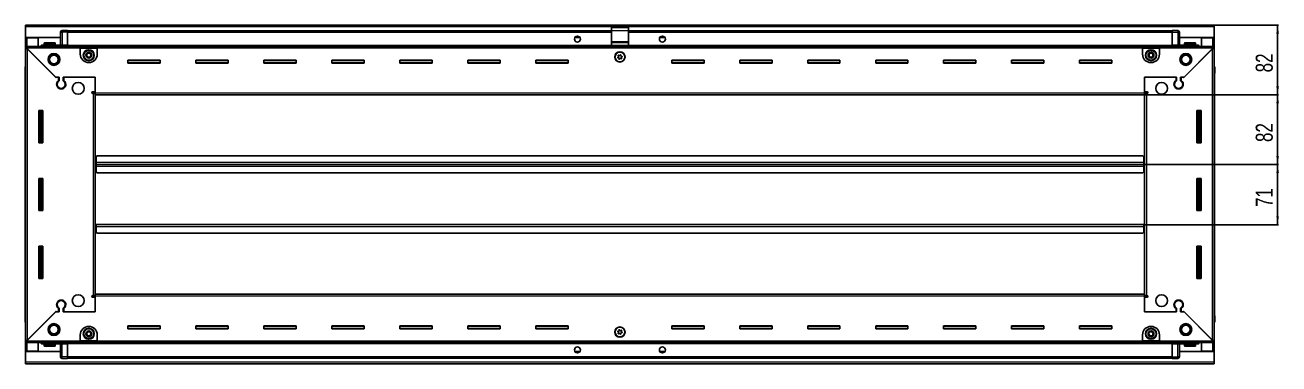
# Model space of a CAD drawing. Header units: millimetres. Extents: x 1214 to 6002, y -475 to 1828.
# Drawn here: x 4527 to 6002, y 1264 to 1663 of the extents above; entities that cross this region are included whole.
import ezdxf

# ---------------------------------------------------------------- set-up
doc = ezdxf.new("R2010")
doc.units = ezdxf.units.MM
doc.layers.add('FORMAT', color=7, linetype='Continuous')
doc.styles.add('SLDTEXTSTYLE0', font='TXT', dxfattribs={"width": 0.75})
doc.dimstyles.new('SLDDIMSTYLE0', dxfattribs={"dimtxt": 20, "dimasz": 10, "dimexe": 0, "dimexo": 0.0625, "dimgap": 5, "dimtad": 2, "dimdec": 1, "dimrnd": 1e-09, "dimzin": 12, "dimdsep": 46, "dimtxsty": 'SLDTEXTSTYLE0', "dimsah": 1, "dimcen": 0.09, "dimadec": 0, "dimazin": 3, "dimtfac": 1, "dimtofl": 0, "dimtmove": 0, "dimatfit": 3, "dimfxl": 0, "dimfrac": 2, "dimtolj": 1, "dimtzin": 12, "dimarcsym": 0})

# ---------------------------------------------------------------- blocks, each defined once
blk = doc.blocks.new('_D_6')
at = {"layer": 'FORMAT'}
for p, q in [((5926.2, 1662.8), (6001.7, 1662.8)), ((6000.7, 1662.8), (6000.7, 1580.8)), ((5844.2, 1580.8), (6001.7, 1580.8))]:
    blk.add_line(p, q, dxfattribs=at)
for points in [[(6000.7, 1662.8), (5999.1, 1652.8), (6002.2, 1652.8)], [(6000.7, 1580.8), (6002.2, 1590.8), (5999.1, 1590.8)]]:
    blk.add_solid(points, dxfattribs=at)
at = {"layer": 'FORMAT', "insert": (5974.9, 1607.1), "char_height": 20, "attachment_point": 1, "rotation": 90, "style": 'SLDTEXTSTYLE0'}
blk.add_mtext('82', dxfattribs=at)
blk = doc.blocks.new('_D_7')
at = {"layer": 'FORMAT'}
for p, q in [((5844.2, 1580.8), (6001.7, 1580.8)), ((6000.7, 1498.8), (6000.7, 1580.8)), ((5843.2, 1498.8), (6001.7, 1498.8))]:
    blk.add_line(p, q, dxfattribs=at)
for points in [[(6000.7, 1580.8), (5999.1, 1570.8), (6002.2, 1570.8)], [(6000.7, 1498.8), (6002.2, 1508.8), (5999.1, 1508.8)]]:
    blk.add_solid(points, dxfattribs=at)
at = {"layer": 'FORMAT', "insert": (5974.9, 1525.1), "char_height": 20, "attachment_point": 1, "rotation": 90, "style": 'SLDTEXTSTYLE0'}
blk.add_mtext('82', dxfattribs=at)
blk = doc.blocks.new('_D_8')
at = {"layer": 'FORMAT'}
for p, q in [((5843.2, 1498.8), (6001.7, 1498.8)), ((6000.7, 1498.8), (6000.7, 1427.8)), ((5843.2, 1427.8), (6001.7, 1427.8))]:
    blk.add_line(p, q, dxfattribs=at)
for points in [[(6000.7, 1498.8), (5999.1, 1488.8), (6002.2, 1488.8)], [(6000.7, 1427.8), (6002.2, 1437.8), (5999.1, 1437.8)]]:
    blk.add_solid(points, dxfattribs=at)
at = {"layer": 'FORMAT', "insert": (5974.9, 1448.6), "char_height": 20, "attachment_point": 1, "rotation": 90, "style": 'SLDTEXTSTYLE0'}
blk.add_mtext('71', dxfattribs=at)

msp = doc.modelspace()

# ---------------------------------------------------------------- linework, layer by layer
at = {"color": 7, "linetype": 'Continuous', "lineweight": 25}
for p, q in [((4527.16, 1660.73), (4527.16, 1662.83)), ((4527.16, 1662.83), (5926.16, 1662.83)), ((4527.16, 1648.33), (4527.16, 1660.73)), ((4568.16, 1639.33), (4568.16, 1654.33)), ((4568.84, 1655.83), (4568.84, 1655.83)), ((4570.16, 1656.33), (4576.66, 1656.33)), ((4570.16, 1656.33), (4576.66, 1656.33)), ((4576.66, 1656.33), (4576.66, 1656.33)), ((4576.66, 1656.33), (4576.66, 1656.33)), ((4576.66, 1656.33), (4576.66, 1654.33)), ((5216.66, 1656.18), (4576.66, 1656.18)), ((4576.66, 1639.33), (4576.66, 1654.33)), ((5216.66, 1659.83), (5236.66, 1659.83)), ((5216.66, 1656.57), (5216.66, 1659.83)), ((5216.66, 1643.42), (5216.66, 1656.57)), ((5236.66, 1656.57), (5236.66, 1659.83)), ((5236.66, 1643.42), (5236.66, 1656.57)), ((5876.66, 1656.18), (5236.66, 1656.18)), ((5876.66, 1656.33), (5876.66, 1656.33)), ((5883.16, 1656.33), (5876.66, 1656.33)), ((5883.16, 1656.33), (5876.66, 1656.33)), ((5876.66, 1656.33), (5876.66, 1654.33)), ((5876.66, 1639.33), (5876.66, 1654.33)), ((5885.16, 1654.33), (5885.16, 1654.33)), ((5885.16, 1639.33), (5885.16, 1654.33)), ((5926.16, 1662.83), (5926.16, 1660.73)), ((5926.16, 1660.73), (5926.16, 1648.33)), ((4568.16, 1648.33), (4527.16, 1648.33)), ((4527.16, 1647.83), (4527.16, 1648.33)), ((4527.16, 1647.83), (4529.26, 1647.83)), ((4527.16, 1637.58), (4527.16, 1647.83)), ((4528.66, 1647.83), (4528.66, 1648.33)), ((4542.16, 1647.83), (4529.26, 1647.83)), ((4542.16, 1637.58), (4542.16, 1647.83)), ((4547.66, 1639.33), (4576.66, 1639.33)), ((4549.16, 1641.23), (4549.16, 1639.33)), ((4549.96, 1642.03), (4561.36, 1642.03)), ((4562.16, 1639.33), (4562.16, 1641.23)), ((4576.59, 1637.58), (4576.66, 1639.3)), ((4576.66, 1639.33), (4576.66, 1638.83)), ((4576.66, 1638.18), (5876.66, 1638.18)), ((5179.53, 1648.33), (5173.79, 1648.33)), ((5216.66, 1642.33), (5216.66, 1643.42)), ((5216.66, 1642.33), (5236.66, 1642.33)), ((5216.66, 1638.83), (5216.66, 1642.33)), ((5216.66, 1638.83), (5236.66, 1638.83)), ((5220.66, 1638.83), (5220.66, 1638.18)), ((5223.16, 1638.18), (5223.16, 1638.83)), ((5230.16, 1638.18), (5230.16, 1638.83)), ((5232.66, 1638.18), (5232.66, 1638.83)), ((5236.66, 1642.33), (5236.66, 1643.42)), ((5236.66, 1638.83), (5236.66, 1642.33)), ((5279.53, 1648.33), (5273.79, 1648.33)), ((5876.66, 1639.33), (5876.66, 1638.83)), ((5905.66, 1639.33), (5876.66, 1639.33)), ((5876.66, 1639.3), (5876.74, 1637.58)), ((5926.16, 1648.33), (5885.16, 1648.33)), ((5891.16, 1641.23), (5891.16, 1639.33)), ((5891.96, 1642.03), (5903.36, 1642.03)), ((5904.16, 1639.33), (5904.16, 1641.23)), ((5911.16, 1637.58), (5911.16, 1647.83)), ((5911.16, 1647.83), (5924.06, 1647.83)), ((5924.06, 1647.83), (5926.16, 1647.83)), ((5924.66, 1647.83), (5924.66, 1648.33)), ((5926.16, 1647.83), (5926.16, 1648.33)), ((5926.16, 1647.83), (5926.16, 1637.58)), ((4527.16, 1636.08), (4527.16, 1637.58)), ((4527.16, 1637.58), (4528.16, 1637.58)), ((4527.16, 1635.58), (4527.16, 1636.08)), ((4527.16, 1636.08), (4528.16, 1636.08)), ((4527.16, 1291.08), (4527.16, 1635.58)), ((4528.66, 1635.58), (4527.16, 1635.58)), ((4528.16, 1636.08), (4528.16, 1637.58)), ((4528.16, 1637.58), (4591.66, 1637.58)), ((4528.76, 1635.48), (4562.66, 1601.58)), ((4563.36, 1600.88), (4529.26, 1634.98)), ((4591.66, 1635.48), (4591.66, 1637.58)), ((4591.66, 1637.58), (4611.66, 1637.58)), ((4591.66, 1636.08), (4611.66, 1636.08)), ((4591.66, 1628.58), (4591.66, 1635.48)), ((4611.66, 1637.58), (4611.66, 1635.48)), ((4611.66, 1637.58), (5841.66, 1637.58)), ((4611.66, 1635.48), (4611.66, 1628.58)), ((5841.66, 1635.48), (5841.66, 1637.58)), ((5841.66, 1637.58), (5861.66, 1637.58)), ((5841.66, 1636.08), (5861.66, 1636.08)), ((5841.66, 1628.58), (5841.66, 1635.48)), ((5861.66, 1637.58), (5925.16, 1637.58)), ((5861.66, 1637.58), (5861.66, 1635.48)), ((5861.66, 1635.48), (5861.66, 1628.58)), ((5924.06, 1634.98), (5889.96, 1600.88)), ((5890.66, 1601.58), (5924.56, 1635.48)), ((5924.66, 1635.58), (5926.16, 1635.58)), ((5925.16, 1636.08), (5925.16, 1637.58)), ((5925.16, 1637.58), (5926.16, 1637.58)), ((5925.16, 1636.08), (5926.16, 1636.08)), ((5926.16, 1636.08), (5926.16, 1637.58)), ((5926.16, 1636.08), (5926.16, 1635.58)), ((5926.16, 1635.58), (5926.16, 1291.08)), ((4526.66, 1612.83), (4526.66, 1606.33)), ((4526.66, 1606.33), (4526.66, 1612.83)), ((4685.66, 1621.33), (4647.66, 1621.33)), ((4647.66, 1621.33), (4647.66, 1617.83)), ((4685.66, 1618.58), (4647.66, 1618.58)), ((4647.66, 1617.83), (4685.66, 1617.83)), ((4685.66, 1617.83), (4685.66, 1621.33)), ((4765.66, 1621.33), (4727.66, 1621.33)), ((4727.66, 1621.33), (4727.66, 1617.83)), ((4765.66, 1618.58), (4727.66, 1618.58)), ((4727.66, 1617.83), (4765.66, 1617.83)), ((4765.66, 1617.83), (4765.66, 1621.33)), ((4845.66, 1621.33), (4807.66, 1621.33)), ((4807.66, 1621.33), (4807.66, 1617.83)), ((4845.66, 1618.58), (4807.66, 1618.58)), ((4807.66, 1617.83), (4845.66, 1617.83)), ((4845.66, 1617.83), (4845.66, 1621.33)), ((4925.66, 1621.33), (4887.66, 1621.33)), ((4887.66, 1621.33), (4887.66, 1617.83)), ((4925.66, 1618.58), (4887.66, 1618.58)), ((4887.66, 1617.83), (4925.66, 1617.83)), ((4925.66, 1617.83), (4925.66, 1621.33)), ((5005.66, 1621.33), (4967.66, 1621.33)), ((4967.66, 1621.33), (4967.66, 1617.83)), ((5005.66, 1618.58), (4967.66, 1618.58)), ((4967.66, 1617.83), (5005.66, 1617.83)), ((5005.66, 1617.83), (5005.66, 1621.33)), ((5085.66, 1621.33), (5047.66, 1621.33)), ((5047.66, 1621.33), (5047.66, 1617.83)), ((5085.66, 1618.58), (5047.66, 1618.58)), ((5047.66, 1617.83), (5085.66, 1617.83)), ((5085.66, 1617.83), (5085.66, 1621.33)), ((5165.66, 1621.33), (5127.66, 1621.33)), ((5127.66, 1621.33), (5127.66, 1617.83)), ((5165.66, 1618.58), (5127.66, 1618.58)), ((5127.66, 1617.83), (5165.66, 1617.83)), ((5165.66, 1617.83), (5165.66, 1621.33)), ((5325.66, 1621.33), (5287.66, 1621.33)), ((5287.66, 1621.33), (5287.66, 1617.83)), ((5325.66, 1618.58), (5287.66, 1618.58)), ((5287.66, 1617.83), (5325.66, 1617.83)), ((5325.66, 1617.83), (5325.66, 1621.33)), ((5405.66, 1621.33), (5367.66, 1621.33)), ((5367.66, 1621.33), (5367.66, 1617.83)), ((5405.66, 1618.58), (5367.66, 1618.58)), ((5367.66, 1617.83), (5405.66, 1617.83)), ((5405.66, 1617.83), (5405.66, 1621.33)), ((5485.66, 1621.33), (5447.66, 1621.33)), ((5447.66, 1621.33), (5447.66, 1617.83)), ((5485.66, 1618.58), (5447.66, 1618.58)), ((5447.66, 1617.83), (5485.66, 1617.83)), ((5485.66, 1617.83), (5485.66, 1621.33)), ((5565.66, 1621.33), (5527.66, 1621.33)), ((5527.66, 1621.33), (5527.66, 1617.83)), ((5565.66, 1618.58), (5527.66, 1618.58)), ((5527.66, 1617.83), (5565.66, 1617.83)), ((5565.66, 1617.83), (5565.66, 1621.33)), ((5645.66, 1621.33), (5607.66, 1621.33)), ((5607.66, 1621.33), (5607.66, 1617.83)), ((5645.66, 1618.58), (5607.66, 1618.58)), ((5607.66, 1617.83), (5645.66, 1617.83)), ((5645.66, 1617.83), (5645.66, 1621.33)), ((5725.66, 1621.33), (5687.66, 1621.33)), ((5687.66, 1621.33), (5687.66, 1617.83)), ((5725.66, 1618.58), (5687.66, 1618.58)), ((5687.66, 1617.83), (5725.66, 1617.83)), ((5725.66, 1617.83), (5725.66, 1621.33)), ((5805.66, 1621.33), (5767.66, 1621.33)), ((5767.66, 1621.33), (5767.66, 1617.83)), ((5805.66, 1618.58), (5767.66, 1618.58)), ((5767.66, 1617.83), (5805.66, 1617.83)), ((5805.66, 1617.83), (5805.66, 1621.33)), ((5926.16, 1614.15), (5926.16, 1614.15)), ((5926.66, 1612.83), (5926.66, 1606.33)), ((5926.66, 1606.33), (5926.66, 1612.83)), ((4526.66, 1606.33), (4526.66, 1606.33)), ((4527.16, 1606.33), (4526.66, 1606.33)), ((4526.81, 1606.33), (4526.81, 1320.33)), ((4562.66, 1601.58), (4566.86, 1601.58)), ((4564.06, 1601.58), (4563.36, 1600.88)), ((4566.16, 1601.58), (4564.06, 1601.58)), ((4566.16, 1601.58), (4566.16, 1597.69)), ((4566.86, 1601.58), (4566.86, 1597.29)), ((4571.46, 1601.58), (4609.16, 1601.58)), ((4571.46, 1597.29), (4571.46, 1601.58)), ((4572.16, 1597.69), (4572.16, 1601.58)), ((4609.16, 1601.58), (4572.16, 1601.58)), ((4609.16, 1582.93), (4609.16, 1601.58)), ((4609.16, 1584.33), (4609.16, 1601.58)), ((5844.16, 1601.58), (5881.86, 1601.58)), ((5844.16, 1582.93), (5844.16, 1601.58)), ((5844.16, 1601.58), (5844.16, 1584.33)), ((5881.16, 1601.58), (5844.16, 1601.58)), ((5881.16, 1601.58), (5881.16, 1597.69)), ((5881.86, 1601.58), (5881.86, 1597.29)), ((5886.46, 1601.58), (5890.66, 1601.58)), ((5886.46, 1597.29), (5886.46, 1601.58)), ((5889.26, 1601.58), (5887.16, 1601.58)), ((5887.16, 1597.69), (5887.16, 1601.58)), ((5889.96, 1600.88), (5889.26, 1601.58)), ((5926.16, 1606.33), (5926.66, 1606.33)), ((5926.51, 1320.33), (5926.51, 1606.33)), ((5926.66, 1606.33), (5926.66, 1606.33)), ((5926.66, 1606.33), (5926.66, 1606.33)), ((4567.16, 1588.72), (4567.16, 1587.96)), ((4606.31, 1584.33), (4609.16, 1584.33)), ((4607.06, 1582.33), (4606.31, 1582.33)), ((4607.06, 1582.33), (4609.16, 1582.33)), ((4609.16, 1583.33), (4607.16, 1583.33)), ((4607.16, 1583.33), (4607.16, 1582.33)), ((4609.16, 1580.83), (4609.16, 1582.93)), ((5844.16, 1580.83), (4609.16, 1580.83)), ((4609.16, 1345.83), (4609.16, 1580.83)), ((5844.16, 1584.33), (5847.01, 1584.33)), ((5846.16, 1583.33), (5844.16, 1583.33)), ((5844.16, 1582.93), (5844.16, 1580.83)), ((5844.16, 1582.33), (5846.26, 1582.33)), ((5844.16, 1580.83), (5844.16, 1345.83)), ((5846.16, 1582.33), (5846.16, 1583.33)), ((5847.01, 1582.33), (5846.26, 1582.33)), ((5886.16, 1588.72), (5886.16, 1587.96)), ((4547.66, 1562.33), (4542.66, 1562.33)), ((4542.66, 1562.33), (4542.66, 1524.33)), ((4544.81, 1524.33), (4544.81, 1562.33)), ((4546.6, 1524.33), (4546.6, 1562.33)), ((4546.64, 1524.33), (4546.64, 1562.33)), ((4547.66, 1524.33), (4547.66, 1562.33)), ((5905.66, 1562.33), (5905.66, 1524.33)), ((5910.66, 1562.33), (5905.66, 1562.33)), ((5906.68, 1562.33), (5906.68, 1524.33)), ((5906.72, 1562.33), (5906.72, 1524.33)), ((5908.51, 1562.33), (5908.51, 1524.33)), ((5910.66, 1524.33), (5910.66, 1562.33)), ((4542.66, 1524.33), (4547.66, 1524.33)), ((5905.66, 1524.33), (5910.66, 1524.33)), ((4611.16, 1508.83), (4610.16, 1507.83)), ((4610.16, 1507.83), (4610.16, 1500.93)), ((5842.16, 1508.83), (4611.16, 1508.83)), ((5843.16, 1507.83), (5842.16, 1508.83)), ((5843.16, 1500.93), (5843.16, 1507.83)), ((4609.91, 1498.83), (4609.16, 1498.83)), ((4610.16, 1501.68), (4609.91, 1501.68)), ((4609.91, 1501.68), (4609.91, 1498.83)), ((4609.91, 1498.83), (4609.91, 1495.98)), ((4609.91, 1495.98), (4610.16, 1495.98)), ((4610.16, 1498.83), (4610.16, 1500.93)), ((5843.16, 1498.83), (4610.16, 1498.83)), ((4610.16, 1496.73), (4610.16, 1498.83)), ((4610.16, 1496.73), (4610.16, 1489.83)), ((5843.41, 1501.68), (5843.16, 1501.68)), ((5843.16, 1500.93), (5843.16, 1498.83)), ((5843.16, 1498.83), (5843.16, 1496.73)), ((5843.16, 1489.83), (5843.16, 1496.73)), ((5843.16, 1495.98), (5843.41, 1495.98)), ((5843.41, 1498.83), (5843.41, 1501.68)), ((5844.16, 1498.83), (5843.41, 1498.83)), ((5843.41, 1495.98), (5843.41, 1498.83)), ((4547.66, 1482.33), (4542.66, 1482.33)), ((4542.66, 1482.33), (4542.66, 1444.33)), ((4544.81, 1444.33), (4544.81, 1482.33)), ((4546.6, 1444.33), (4546.6, 1482.33)), ((4546.64, 1444.33), (4546.64, 1482.33)), ((4547.66, 1444.33), (4547.66, 1482.33)), ((4610.16, 1489.83), (4611.16, 1488.83)), ((4611.16, 1488.83), (5842.16, 1488.83)), ((5842.16, 1488.83), (5843.16, 1489.83)), ((5905.66, 1482.33), (5905.66, 1444.33)), ((5910.66, 1482.33), (5905.66, 1482.33)), ((5906.68, 1482.33), (5906.68, 1444.33)), ((5906.72, 1482.33), (5906.72, 1444.33)), ((5908.51, 1482.33), (5908.51, 1444.33)), ((5910.66, 1444.33), (5910.66, 1482.33)), ((4542.66, 1444.33), (4547.66, 1444.33)), ((5905.66, 1444.33), (5910.66, 1444.33)), ((4609.16, 1427.83), (4609.91, 1427.83)), ((4609.91, 1427.83), (4609.91, 1424.98)), ((4609.91, 1424.98), (4610.16, 1424.98)), ((4610.16, 1425.73), (4610.16, 1427.83)), ((4610.16, 1427.83), (5843.16, 1427.83)), ((4610.16, 1425.73), (4610.16, 1418.83)), ((4610.16, 1418.83), (4611.16, 1417.83)), ((4611.16, 1417.83), (5842.16, 1417.83)), ((5842.16, 1417.83), (5843.16, 1418.83)), ((5843.16, 1427.83), (5843.16, 1425.73)), ((5843.16, 1418.83), (5843.16, 1425.73)), ((5843.16, 1424.98), (5843.41, 1424.98)), ((5843.41, 1424.98), (5843.41, 1427.83)), ((5843.41, 1427.83), (5844.16, 1427.83)), ((4547.66, 1402.33), (4542.66, 1402.33)), ((4542.66, 1402.33), (4542.66, 1364.33)), ((4544.81, 1364.33), (4544.81, 1402.33)), ((4546.6, 1364.33), (4546.6, 1402.33)), ((4546.64, 1364.33), (4546.64, 1402.33)), ((4547.66, 1364.33), (4547.66, 1402.33)), ((5905.66, 1402.33), (5905.66, 1364.33)), ((5910.66, 1402.33), (5905.66, 1402.33)), ((5906.68, 1402.33), (5906.68, 1364.33)), ((5906.72, 1402.33), (5906.72, 1364.33)), ((5908.51, 1402.33), (5908.51, 1364.33)), ((5910.66, 1364.33), (5910.66, 1402.33)), ((4542.66, 1364.33), (4547.66, 1364.33)), ((5905.66, 1364.33), (5910.66, 1364.33)), ((4606.31, 1344.33), (4607.06, 1344.33)), ((4609.16, 1344.33), (4607.06, 1344.33)), ((4607.16, 1344.33), (4607.16, 1343.33)), ((4607.16, 1343.33), (4609.16, 1343.33)), ((4609.16, 1343.73), (4609.16, 1345.83)), ((4609.16, 1345.83), (5844.16, 1345.83)), ((4609.16, 1343.73), (4609.16, 1325.08)), ((5844.16, 1345.83), (5844.16, 1343.73)), ((5846.26, 1344.33), (5844.16, 1344.33)), ((5844.16, 1343.73), (5844.16, 1325.08)), ((5844.16, 1343.33), (5846.16, 1343.33)), ((5846.16, 1343.33), (5846.16, 1344.33)), ((5846.26, 1344.33), (5847.01, 1344.33)), ((4566.16, 1328.97), (4566.16, 1325.08)), ((4566.86, 1329.37), (4566.86, 1325.08)), ((4567.16, 1338.7), (4567.16, 1337.94)), ((4571.46, 1325.08), (4571.46, 1329.37)), ((4572.16, 1325.08), (4572.16, 1328.97)), ((4609.16, 1342.33), (4606.31, 1342.33)), ((4609.16, 1325.08), (4609.16, 1342.33)), ((5844.16, 1342.33), (5844.16, 1325.08)), ((5847.01, 1342.33), (5844.16, 1342.33)), ((5881.16, 1328.97), (5881.16, 1325.08)), ((5881.86, 1329.37), (5881.86, 1325.08)), ((5886.16, 1338.7), (5886.16, 1337.94)), ((5886.46, 1325.08), (5886.46, 1329.37)), ((5887.16, 1325.08), (5887.16, 1328.97)), ((4526.66, 1313.83), (4526.66, 1320.33)), ((4526.66, 1320.33), (4526.66, 1320.33)), ((4526.66, 1320.33), (4526.66, 1320.33)), ((4526.66, 1320.33), (4526.66, 1313.83)), ((4527.16, 1320.33), (4526.66, 1320.33)), ((4562.66, 1325.08), (4528.76, 1291.18)), ((4529.26, 1291.68), (4563.36, 1325.78)), ((4566.86, 1325.08), (4562.66, 1325.08)), ((4563.36, 1325.78), (4564.06, 1325.08)), ((4564.06, 1325.08), (4566.16, 1325.08)), ((4609.16, 1325.08), (4571.46, 1325.08)), ((4572.16, 1325.08), (4609.16, 1325.08)), ((5881.86, 1325.08), (5844.16, 1325.08)), ((5844.16, 1325.08), (5881.16, 1325.08)), ((5890.66, 1325.08), (5886.46, 1325.08)), ((5887.16, 1325.08), (5889.26, 1325.08)), ((5889.26, 1325.08), (5889.96, 1325.78)), ((5889.96, 1325.78), (5924.06, 1291.68)), ((5924.56, 1291.18), (5890.66, 1325.08)), ((5926.16, 1320.33), (5926.66, 1320.33)), ((5926.66, 1320.33), (5926.66, 1320.33)), ((5926.66, 1313.83), (5926.66, 1320.33)), ((5926.66, 1320.33), (5926.66, 1313.83)), ((4527.16, 1312.51), (4527.16, 1312.51)), ((4685.66, 1308.83), (4647.66, 1308.83)), ((4647.66, 1308.83), (4647.66, 1305.33)), ((4647.66, 1308.08), (4685.66, 1308.08)), ((4647.66, 1305.33), (4685.66, 1305.33)), ((4685.66, 1305.33), (4685.66, 1308.83)), ((4765.66, 1308.83), (4727.66, 1308.83)), ((4727.66, 1308.83), (4727.66, 1305.33)), ((4727.66, 1308.08), (4765.66, 1308.08)), ((4727.66, 1305.33), (4765.66, 1305.33)), ((4765.66, 1305.33), (4765.66, 1308.83)), ((4845.66, 1308.83), (4807.66, 1308.83)), ((4807.66, 1308.83), (4807.66, 1305.33)), ((4807.66, 1308.08), (4845.66, 1308.08)), ((4807.66, 1305.33), (4845.66, 1305.33)), ((4845.66, 1305.33), (4845.66, 1308.83)), ((4925.66, 1308.83), (4887.66, 1308.83)), ((4887.66, 1308.83), (4887.66, 1305.33)), ((4887.66, 1308.08), (4925.66, 1308.08)), ((4887.66, 1305.33), (4925.66, 1305.33)), ((4925.66, 1305.33), (4925.66, 1308.83)), ((5005.66, 1308.83), (4967.66, 1308.83)), ((4967.66, 1308.83), (4967.66, 1305.33)), ((4967.66, 1308.08), (5005.66, 1308.08)), ((4967.66, 1305.33), (5005.66, 1305.33)), ((5005.66, 1305.33), (5005.66, 1308.83)), ((5085.66, 1308.83), (5047.66, 1308.83)), ((5047.66, 1308.83), (5047.66, 1305.33)), ((5047.66, 1308.08), (5085.66, 1308.08)), ((5047.66, 1305.33), (5085.66, 1305.33)), ((5085.66, 1305.33), (5085.66, 1308.83)), ((5165.66, 1308.83), (5127.66, 1308.83)), ((5127.66, 1308.83), (5127.66, 1305.33)), ((5127.66, 1308.08), (5165.66, 1308.08)), ((5127.66, 1305.33), (5165.66, 1305.33)), ((5165.66, 1305.33), (5165.66, 1308.83)), ((5325.66, 1308.83), (5287.66, 1308.83)), ((5287.66, 1308.83), (5287.66, 1305.33)), ((5287.66, 1308.08), (5325.66, 1308.08)), ((5287.66, 1305.33), (5325.66, 1305.33)), ((5325.66, 1305.33), (5325.66, 1308.83)), ((5405.66, 1308.83), (5367.66, 1308.83)), ((5367.66, 1308.83), (5367.66, 1305.33)), ((5367.66, 1308.08), (5405.66, 1308.08)), ((5367.66, 1305.33), (5405.66, 1305.33)), ((5405.66, 1305.33), (5405.66, 1308.83)), ((5485.66, 1308.83), (5447.66, 1308.83)), ((5447.66, 1308.83), (5447.66, 1305.33)), ((5447.66, 1308.08), (5485.66, 1308.08)), ((5447.66, 1305.33), (5485.66, 1305.33)), ((5485.66, 1305.33), (5485.66, 1308.83)), ((5565.66, 1308.83), (5527.66, 1308.83)), ((5527.66, 1308.83), (5527.66, 1305.33)), ((5527.66, 1308.08), (5565.66, 1308.08)), ((5527.66, 1305.33), (5565.66, 1305.33)), ((5565.66, 1305.33), (5565.66, 1308.83)), ((5645.66, 1308.83), (5607.66, 1308.83)), ((5607.66, 1308.83), (5607.66, 1305.33)), ((5607.66, 1308.08), (5645.66, 1308.08)), ((5607.66, 1305.33), (5645.66, 1305.33)), ((5645.66, 1305.33), (5645.66, 1308.83)), ((5725.66, 1308.83), (5687.66, 1308.83)), ((5687.66, 1308.83), (5687.66, 1305.33)), ((5687.66, 1308.08), (5725.66, 1308.08)), ((5687.66, 1305.33), (5725.66, 1305.33)), ((5725.66, 1305.33), (5725.66, 1308.83)), ((5805.66, 1308.83), (5767.66, 1308.83)), ((5767.66, 1308.83), (5767.66, 1305.33)), ((5767.66, 1308.08), (5805.66, 1308.08)), ((5767.66, 1305.33), (5805.66, 1305.33)), ((5805.66, 1305.33), (5805.66, 1308.83)), ((4527.16, 1290.58), (4527.16, 1291.08)), ((4528.66, 1291.08), (4527.16, 1291.08)), ((4527.16, 1290.58), (4527.16, 1289.08)), ((4528.16, 1290.58), (4527.16, 1290.58)), ((4527.16, 1278.83), (4527.16, 1289.08)), ((4528.16, 1289.08), (4527.16, 1289.08)), ((4528.16, 1290.58), (4528.16, 1289.08)), ((4591.66, 1289.08), (4528.16, 1289.08)), ((4542.16, 1278.83), (4542.16, 1289.08)), ((4547.66, 1287.33), (4576.66, 1287.33)), ((4549.16, 1287.33), (4549.16, 1285.43)), ((4553.74, 1284.63), (4549.96, 1284.63)), ((4561.36, 1284.63), (4553.74, 1284.63)), ((4562.16, 1285.43), (4562.16, 1287.33)), ((4568.16, 1287.33), (4568.16, 1272.33)), ((4576.66, 1287.36), (4576.59, 1289.08)), ((5876.66, 1288.48), (4576.66, 1288.48)), ((4576.66, 1287.33), (4576.66, 1287.83)), ((4576.66, 1287.33), (4576.66, 1272.33)), ((4591.66, 1291.18), (4591.66, 1298.08)), ((4591.66, 1289.08), (4591.66, 1291.18)), ((4611.66, 1290.58), (4591.66, 1290.58)), ((4611.66, 1289.08), (4591.66, 1289.08)), ((4611.66, 1298.08), (4611.66, 1291.18)), ((4611.66, 1291.18), (4611.66, 1289.08)), ((5841.66, 1289.08), (4611.66, 1289.08)), ((5841.66, 1291.18), (5841.66, 1298.08)), ((5841.66, 1289.08), (5841.66, 1291.18)), ((5861.66, 1290.58), (5841.66, 1290.58)), ((5861.66, 1289.08), (5841.66, 1289.08)), ((5861.66, 1298.08), (5861.66, 1291.18)), ((5861.66, 1291.18), (5861.66, 1289.08)), ((5925.16, 1289.08), (5861.66, 1289.08)), ((5876.74, 1289.08), (5876.66, 1287.36)), ((5876.66, 1287.33), (5876.66, 1287.83)), ((5905.66, 1287.33), (5876.66, 1287.33)), ((5876.66, 1287.33), (5876.66, 1272.33)), ((5885.16, 1287.33), (5885.16, 1272.33)), ((5891.16, 1287.33), (5891.16, 1285.43)), ((5898.95, 1284.63), (5891.96, 1284.63)), ((5903.36, 1284.63), (5898.95, 1284.63)), ((5904.16, 1285.43), (5904.16, 1287.33)), ((5911.16, 1278.83), (5911.16, 1289.08)), ((5924.66, 1291.08), (5926.16, 1291.08)), ((5925.16, 1290.58), (5925.16, 1289.08)), ((5926.16, 1290.58), (5925.16, 1290.58)), ((5926.16, 1289.08), (5925.16, 1289.08)), ((5926.16, 1291.08), (5926.16, 1290.58)), ((5926.16, 1290.58), (5926.16, 1289.08)), ((5926.16, 1289.08), (5926.16, 1278.83)), ((4529.26, 1278.83), (4527.16, 1278.83)), ((4527.16, 1278.33), (4527.16, 1278.83)), ((4527.16, 1265.93), (4527.16, 1278.33)), ((4527.16, 1278.33), (4568.16, 1278.33)), ((4528.66, 1278.33), (4528.66, 1278.83)), ((4529.26, 1278.83), (4542.16, 1278.83)), ((4568.16, 1272.33), (4568.16, 1272.33)), ((4570.16, 1270.33), (4576.66, 1270.33)), ((4570.16, 1270.33), (4576.66, 1270.33)), ((4576.66, 1270.33), (4576.66, 1272.33)), ((4576.66, 1270.48), (5876.66, 1270.48)), ((4576.66, 1270.33), (4576.66, 1270.33)), ((5173.79, 1278.33), (5179.53, 1278.33)), ((5273.79, 1278.33), (5279.53, 1278.33)), ((5876.66, 1270.33), (5876.66, 1272.33)), ((5883.16, 1270.33), (5876.66, 1270.33)), ((5876.66, 1270.33), (5876.66, 1270.33)), ((5876.66, 1270.33), (5876.66, 1270.33)), ((5883.16, 1270.33), (5876.66, 1270.33)), ((5884.48, 1270.83), (5884.48, 1270.83)), ((5885.16, 1278.33), (5926.16, 1278.33)), ((5924.06, 1278.83), (5911.16, 1278.83)), ((5926.16, 1278.83), (5924.06, 1278.83)), ((5924.66, 1278.33), (5924.66, 1278.83)), ((5926.16, 1278.33), (5926.16, 1278.83)), ((5926.16, 1278.33), (5926.16, 1265.93)), ((4527.16, 1263.83), (4527.16, 1265.93)), ((5926.16, 1263.83), (4527.16, 1263.83)), ((5926.16, 1265.93), (5926.16, 1263.83))]:
    msp.add_line(p, q, dxfattribs=at)
at = {"color": 8, "linetype": 'Continuous', "lineweight": 18}
for p, q in [((5926.16, 1660.73), (4527.16, 1660.73)), ((4568.16, 1654.33), (4570.16, 1654.33)), ((4570.16, 1656.33), (4570.16, 1654.33)), ((4570.16, 1654.33), (4570.16, 1639.33)), ((4576.66, 1654.33), (4570.16, 1654.33)), ((5216.66, 1654.18), (4576.66, 1654.18)), ((5216.66, 1656.57), (5236.66, 1656.57)), ((5876.66, 1654.18), (5236.66, 1654.18)), ((5876.66, 1654.33), (5883.16, 1654.33)), ((5883.16, 1656.33), (5883.16, 1654.33)), ((5885.16, 1654.33), (5883.16, 1654.33)), ((5883.16, 1654.33), (5883.16, 1639.33)), ((4529.26, 1647.83), (4529.26, 1648.33)), ((4529.26, 1637.58), (4529.26, 1647.83)), ((4549.16, 1641.23), (4562.16, 1641.23)), ((5216.66, 1638.83), (4576.66, 1638.83)), ((5216.66, 1643.42), (5236.66, 1643.42)), ((5222.66, 1638.18), (5222.66, 1638.83)), ((5230.66, 1638.18), (5230.66, 1638.83)), ((5876.66, 1638.83), (5236.66, 1638.83)), ((5891.16, 1641.23), (5904.16, 1641.23)), ((5924.06, 1648.33), (5924.06, 1647.83)), ((5924.06, 1647.83), (5924.06, 1637.58)), ((4591.66, 1635.48), (4528.76, 1635.48)), ((4529.26, 1634.98), (4529.26, 1291.68)), ((5876.66, 1637.59), (4576.66, 1637.59)), ((4591.66, 1635.48), (4611.66, 1635.48)), ((5841.66, 1635.48), (4611.66, 1635.48)), ((5841.66, 1635.48), (5861.66, 1635.48)), ((5924.56, 1635.48), (5861.66, 1635.48)), ((5924.06, 1291.68), (5924.06, 1634.98)), ((4527.16, 1612.83), (4526.66, 1612.83)), ((5926.16, 1612.83), (5926.66, 1612.83)), ((4607.06, 1344.33), (4607.06, 1582.33)), ((4609.16, 1582.93), (5844.16, 1582.93)), ((5846.26, 1582.33), (5846.26, 1344.33)), ((4544.16, 1562.33), (4544.16, 1524.33)), ((4545.4, 1562.33), (4545.4, 1524.33)), ((5907.93, 1524.33), (5907.93, 1562.33)), ((5909.16, 1524.33), (5909.16, 1562.33)), ((5843.16, 1500.93), (4610.16, 1500.93)), ((4610.16, 1496.73), (5843.16, 1496.73)), ((4544.16, 1482.33), (4544.16, 1444.33)), ((4545.4, 1482.33), (4545.4, 1444.33)), ((5907.93, 1444.33), (5907.93, 1482.33)), ((5909.16, 1444.33), (5909.16, 1482.33)), ((4610.16, 1425.73), (5843.16, 1425.73)), ((4544.16, 1402.33), (4544.16, 1364.33)), ((4545.4, 1402.33), (4545.4, 1364.33)), ((5907.93, 1364.33), (5907.93, 1402.33)), ((5909.16, 1364.33), (5909.16, 1402.33)), ((5844.16, 1343.73), (4609.16, 1343.73)), ((4527.16, 1313.83), (4526.66, 1313.83)), ((5926.16, 1313.83), (5926.66, 1313.83)), ((4528.76, 1291.18), (4591.66, 1291.18)), ((4529.26, 1278.83), (4529.26, 1289.08)), ((4553.47, 1285.43), (4549.16, 1285.43)), ((4562.16, 1285.43), (4553.47, 1285.43)), ((4570.16, 1272.33), (4570.16, 1287.33)), ((4576.66, 1289.07), (5876.66, 1289.07)), ((4576.66, 1287.83), (5876.66, 1287.83)), ((4611.66, 1291.18), (4591.66, 1291.18)), ((4611.66, 1291.18), (5841.66, 1291.18)), ((5861.66, 1291.18), (5841.66, 1291.18)), ((5861.66, 1291.18), (5924.56, 1291.18)), ((5883.16, 1272.33), (5883.16, 1287.33)), ((5899.13, 1285.43), (5891.16, 1285.43)), ((5904.16, 1285.43), (5899.13, 1285.43)), ((5924.06, 1289.08), (5924.06, 1278.83)), ((4529.26, 1278.33), (4529.26, 1278.83)), ((4568.16, 1272.33), (4570.16, 1272.33)), ((4570.16, 1270.33), (4570.16, 1272.33)), ((4576.66, 1272.33), (4570.16, 1272.33)), ((4576.66, 1272.48), (5876.66, 1272.48)), ((5876.66, 1272.33), (5883.16, 1272.33)), ((5885.16, 1272.33), (5883.16, 1272.33)), ((5883.16, 1270.33), (5883.16, 1272.33)), ((5924.06, 1278.83), (5924.06, 1278.33)), ((5926.16, 1265.93), (4527.16, 1265.93))]:
    msp.add_line(p, q, dxfattribs=at)
at = {"color": 7, "linetype": 'Continuous', "lineweight": 25, "flags": 128}
msp.add_lwpolyline([(4568.31, 1271.58), (4568.2, 1271.94), (4568.16, 1272.33)], dxfattribs=at)
at = {"color": 7, "linetype": 'Continuous', "lineweight": 25}
for centre, radius in [((5176.66, 1646.33), 3.5), ((5276.66, 1646.33), 3.5), ((4560.66, 1622.33), 7), ((4560.66, 1622.33), 6.03), ((4560.66, 1622.33), 5.1), ((4601.66, 1627.33), 6.5), ((4601.66, 1627.33), 3.46), ((5226.66, 1625.33), 6), ((5226.66, 1625.18), 5.79), ((5226.66, 1625.18), 1.85), ((5851.66, 1627.33), 6.5), ((5851.66, 1627.33), 3.46), ((5892.66, 1622.33), 7), ((5892.66, 1622.33), 6.02), ((5892.66, 1622.33), 5.1), ((4589.16, 1588.33), 7), ((5864.16, 1588.33), 7), ((4589.16, 1338.33), 7), ((5864.16, 1338.33), 7), ((4560.66, 1304.33), 7), ((4560.66, 1304.33), 6.03), ((4560.66, 1304.33), 5.1), ((4601.66, 1299.33), 6.5), ((4601.66, 1299.33), 3.46), ((5226.66, 1301.33), 6), ((5226.66, 1301.48), 5.79), ((5226.66, 1301.48), 1.85), ((5851.66, 1299.33), 6.5), ((5851.66, 1299.33), 3.46), ((5892.66, 1304.33), 7), ((5892.66, 1304.33), 6.02), ((5892.66, 1304.33), 5.1), ((5176.66, 1280.33), 3.5), ((5276.66, 1280.33), 3.5)]:
    msp.add_circle(centre, radius, dxfattribs=at)
at = {"color": 8, "linetype": 'Continuous', "lineweight": 18}
for centre in [(4601.66, 1627.33), (5851.66, 1627.33), (4601.66, 1299.33), (5851.66, 1299.33)]:
    msp.add_circle(centre, 5.7, dxfattribs=at)
at = {"color": 7, "linetype": 'Continuous', "lineweight": 25}
for centre, radius, start, end in [((4570.16, 1654.33), 2, 90, 180), ((4570.16, 1654.33), 2, 131.40962, 180), ((4570.16, 1654.33), 2, 123.94202, 131.40962), ((4570.16, 1654.33), 2, 90, 108.58003), ((5883.16, 1654.33), 2, 0, 90), ((4549.96, 1641.23), 0.8, 90, 180), ((4561.36, 1641.23), 0.8, 0, 90), ((4567.96, 1639.53), 0.2, 270, 0), ((5885.36, 1639.53), 0.2, 180, 270), ((5891.96, 1641.23), 0.8, 90, 180), ((5903.36, 1641.23), 0.8, 0, 90), ((4601.66, 1628.58), 10, 180, 270), ((4601.66, 1627.33), 2.5, 134.01559, 194.01559), ((4601.66, 1627.33), 2.5, 194.01559, 254.01559), ((4601.66, 1627.33), 2.5, 74.01559, 134.01559), ((4601.66, 1627.33), 2.5, 254.01559, 314.01559), ((4601.66, 1628.58), 10, 270, 0), ((4601.66, 1627.33), 2.5, 14.01559, 74.01559), ((4601.66, 1627.33), 2.5, 314.01559, 14.01559), ((5851.66, 1628.58), 10, 180, 270), ((5851.66, 1627.33), 2.5, 160.11158, 220.11158), ((5851.66, 1627.33), 2.5, 100.11158, 160.11158), ((5851.66, 1627.33), 2.5, 220.11158, 280.11158), ((5851.66, 1627.33), 2.5, 40.11158, 100.11158), ((5851.66, 1628.58), 10, 270, 0), ((5851.66, 1627.33), 2.5, 280.11158, 340.11158), ((5851.66, 1627.33), 2.5, 340.11158, 40.11158), ((4528.66, 1612.83), 2, 138.59038, 180), ((5924.66, 1612.83), 2, 33.78451, 41.40962), ((5924.66, 1612.83), 2, 0, 41.39416), ((5924.66, 1612.83), 2, 360, 19.56674), ((4569.16, 1593.08), 5.5, 123.05573, 56.94427), ((4569.16, 1593.08), 4.8, 118.63099, 61.36901), ((5884.16, 1593.08), 5.5, 123.05573, 56.94427), ((5884.16, 1593.08), 4.8, 118.63099, 61.36901), ((4606.31, 1583.33), 1, 90, 270), ((5847.01, 1583.33), 1, 270, 90), ((4606.31, 1343.33), 1, 90, 270), ((5847.01, 1343.33), 1, 270, 90), ((4569.16, 1333.58), 5.5, 303.05573, 236.94427), ((4569.16, 1333.58), 4.8, 298.63099, 241.36901), ((5884.16, 1333.58), 5.5, 303.05573, 236.94427), ((5884.16, 1333.58), 4.8, 298.63099, 241.36901), ((4528.66, 1313.83), 2, 180, 198.58003), ((4528.66, 1313.83), 2, 180, 221.39416), ((5924.66, 1313.83), 2, 318.57492, 360), ((5924.66, 1313.83), 2, 318.59038, 0), ((4528.66, 1313.83), 2, 213.94202, 221.40962), ((4601.66, 1298.08), 10, 90, 180), ((4601.66, 1299.33), 2.5, 127.47401, 187.47401), ((4601.66, 1299.33), 2.5, 187.47401, 247.47401), ((4601.66, 1299.33), 2.5, 67.47401, 127.47401), ((4601.66, 1298.08), 10, 0, 90), ((4601.66, 1299.33), 2.5, 7.47401, 67.47401), ((4601.66, 1299.33), 2.5, 307.47401, 7.47401), ((5851.66, 1298.08), 10, 90, 180), ((5851.66, 1299.33), 2.5, 147.04236, 207.04236), ((5851.66, 1299.33), 2.5, 87.04236, 147.04236), ((5851.66, 1298.08), 10, 0, 90), ((5851.66, 1299.33), 2.5, 27.04236, 87.04236), ((5851.66, 1299.33), 2.5, 327.04236, 27.04236), ((4549.96, 1285.43), 0.8, 180, 270), ((4561.36, 1285.43), 0.8, 270, 360), ((4567.96, 1287.13), 0.2, 0, 90), ((4601.66, 1299.33), 2.5, 247.47401, 307.47401), ((5851.66, 1299.33), 2.5, 207.04236, 267.04236), ((5851.66, 1299.33), 2.5, 267.04236, 327.04236), ((5885.36, 1287.13), 0.2, 90, 180), ((5891.96, 1285.43), 0.8, 180, 270), ((5903.36, 1285.43), 0.8, 270, 0), ((4570.16, 1272.33), 2, 180, 270), ((5883.16, 1272.33), 2, 270, 0), ((5883.16, 1272.33), 2, 270, 288.58003), ((5883.16, 1272.33), 2, 303.94202, 311.40962)]:
    msp.add_arc(centre, radius, start, end, dxfattribs=at)
for points, knots in [([(4544.45, 1637.58), (4544.57, 1637.78), (4544.95, 1638.43), (4546.11, 1639.14), (4547.14, 1639.27), (4547.66, 1639.33)], [0, 0, 0, 0, 0.1822499, 0.5911249, 1, 1, 1, 1]), ([(4576.66, 1639.33), (4576.66, 1639.29), (4576.66, 1639.22), (4576.66, 1638.6), (4576.66, 1638.02), (4576.66, 1637.62), (4576.66, 1637.59)], [0, 0, 0, 0, 0.32427882, 0.64855764, 0.97283646, 1, 1, 1, 1]), ([(5876.66, 1639.33), (5876.66, 1639.29), (5876.66, 1639.22), (5876.66, 1638.6), (5876.66, 1638.02), (5876.66, 1637.62), (5876.66, 1637.59)], [0, 0, 0, 0, 0.32427882, 0.64855764, 0.97283646, 1, 1, 1, 1]), ([(5908.88, 1637.58), (5908.76, 1637.78), (5908.37, 1638.43), (5907.21, 1639.14), (5906.18, 1639.27), (5905.66, 1639.33)], [0, 0, 0, 0, 0.1822499, 0.5911249, 1, 1, 1, 1]), ([(4527.16, 1635.58), (4527.19, 1635.53), (4527.24, 1635.44), (4527.63, 1635.31), (4528.19, 1635.18), (4528.77, 1635.07), (4529.13, 1635), (4529.26, 1634.98)], [0, 0, 0, 0, 0.23025534, 0.4485219, 0.6667858, 0.88504963, 1, 1, 1, 1]), ([(4528.76, 1635.48), (4528.71, 1635.73), (4528.62, 1636.23), (4528.49, 1636.87), (4528.36, 1637.33), (4528.25, 1637.55), (4528.18, 1637.57), (4528.16, 1637.58)], [0, 0, 0, 0, 0.2302553, 0.4485219, 0.6667858, 0.8850496, 1, 1, 1, 1]), ([(4598.89, 1628.12), (4599.26, 1628.48), (4599.95, 1629.15), (4600.64, 1629.82), (4600.96, 1630.13)], [0, 0, 0, 0, 0.53468586, 1, 1, 1, 1]), ([(4599.58, 1625.32), (4599.5, 1625.66), (4599.3, 1626.46), (4599.06, 1627.42), (4598.92, 1628), (4598.89, 1628.12)], [0, 0, 0, 0, 0.3629006, 0.8668753, 1, 1, 1, 1]), ([(4602.36, 1624.53), (4601.86, 1624.67), (4600.94, 1624.94), (4600.01, 1625.2), (4599.58, 1625.32)], [0, 0, 0, 0, 0.5346859, 1, 1, 1, 1]), ([(4600.96, 1630.13), (4601.46, 1629.99), (4602.38, 1629.72), (4603.31, 1629.46), (4603.74, 1629.34)], [0, 0, 0, 0, 0.53468586, 1, 1, 1, 1]), ([(4604.44, 1626.53), (4604.07, 1626.18), (4603.37, 1625.51), (4602.68, 1624.84), (4602.36, 1624.53)], [0, 0, 0, 0, 0.5346859, 1, 1, 1, 1]), ([(4603.74, 1629.34), (4603.77, 1629.21), (4603.91, 1628.63), (4604.15, 1627.67), (4604.35, 1626.87), (4604.44, 1626.53)], [0, 0, 0, 0, 0.1331247, 0.6370994, 1, 1, 1, 1]), ([(5224.78, 1627.25), (5224.77, 1627.24), (5224.75, 1627.22), (5224.74, 1627.16), (5224.75, 1627.02), (5224.85, 1626.64), (5224.99, 1626.12), (5224.82, 1625.51), (5224.46, 1625.14), (5224.16, 1624.89), (5223.99, 1624.73), (5223.93, 1624.65), (5223.92, 1624.61), (5223.93, 1624.57), (5223.94, 1624.55), (5224, 1624.5), (5224.24, 1624.4), (5224.71, 1624.3), (5225.35, 1623.98), (5225.6, 1623.32), (5225.66, 1622.85), (5225.73, 1622.59), (5225.77, 1622.53), (5225.8, 1622.51), (5225.83, 1622.51), (5225.87, 1622.51), (5225.91, 1622.53), (5225.98, 1622.57), (5226.14, 1622.72), (5226.41, 1623), (5226.82, 1623.32), (5227.44, 1623.43), (5227.95, 1623.24), (5228.32, 1623.11), (5228.46, 1623.08), (5228.52, 1623.09), (5228.55, 1623.11), (5228.57, 1623.14), (5228.58, 1623.2), (5228.57, 1623.34), (5228.47, 1623.72), (5228.33, 1624.24), (5228.5, 1624.85), (5228.86, 1625.22), (5229.16, 1625.47), (5229.34, 1625.63), (5229.39, 1625.71), (5229.4, 1625.75), (5229.4, 1625.79), (5229.38, 1625.81), (5229.33, 1625.86), (5229.08, 1625.96), (5228.61, 1626.06), (5227.97, 1626.38), (5227.72, 1627.04), (5227.66, 1627.51), (5227.59, 1627.77), (5227.55, 1627.83), (5227.52, 1627.85), (5227.49, 1627.85), (5227.46, 1627.85), (5227.42, 1627.83), (5227.35, 1627.78), (5227.18, 1627.63), (5226.91, 1627.36), (5226.51, 1627.04), (5225.88, 1626.93), (5225.37, 1627.12), (5225, 1627.25), (5224.86, 1627.28), (5224.8, 1627.27), (5224.78, 1627.26), (5224.78, 1627.25)], [0, 0, 0, 0, 0.0020087, 0.00442, 0.0093647, 0.0255282, 0.0677053, 0.0957862, 0.1246456, 0.1503415, 0.1605194, 0.1633943, 0.1656965, 0.1672448, 0.1688741, 0.1707699, 0.1786058, 0.2119941, 0.2499945, 0.2879948, 0.3213831, 0.329219, 0.3311148, 0.3327441, 0.3342924, 0.3362166, 0.3385353, 0.3413178, 0.349662, 0.3753578, 0.4042173, 0.4322982, 0.4744753, 0.4906388, 0.4966691, 0.49844, 0.5, 0.5020087, 0.50442, 0.5093647, 0.5255282, 0.5677053, 0.5957862, 0.6246456, 0.6503415, 0.6605194, 0.6633943, 0.6656965, 0.6672448, 0.6688741, 0.6707699, 0.6786058, 0.7119941, 0.7499945, 0.7879948, 0.8213831, 0.829219, 0.8311148, 0.8327441, 0.8342924, 0.8362166, 0.8385353, 0.8413178, 0.849662, 0.8753578, 0.9042173, 0.9322982, 0.9744753, 0.9906388, 0.9966691, 0.99844, 1, 1, 1, 1]), ([(5848.82, 1626.82), (5848.86, 1626.94), (5849.07, 1627.5), (5849.4, 1628.44), (5849.68, 1629.21), (5849.8, 1629.54)], [0, 0, 0, 0, 0.1331247, 0.6370994, 1, 1, 1, 1]), ([(5850.68, 1624.62), (5850.35, 1625.01), (5849.73, 1625.75), (5849.11, 1626.48), (5848.82, 1626.82)], [0, 0, 0, 0, 0.5346859, 1, 1, 1, 1]), ([(5849.8, 1629.54), (5850.31, 1629.63), (5851.26, 1629.8), (5852.2, 1629.97), (5852.64, 1630.04)], [0, 0, 0, 0, 0.5346859, 1, 1, 1, 1]), ([(5853.52, 1625.12), (5853.01, 1625.03), (5852.06, 1624.86), (5851.12, 1624.69), (5850.68, 1624.62)], [0, 0, 0, 0, 0.5346859, 1, 1, 1, 1]), ([(5852.64, 1630.04), (5852.98, 1629.65), (5853.6, 1628.91), (5854.22, 1628.18), (5854.5, 1627.84)], [0, 0, 0, 0, 0.5346859, 1, 1, 1, 1]), ([(5854.5, 1627.84), (5854.39, 1627.51), (5854.11, 1626.74), (5853.77, 1625.8), (5853.56, 1625.24), (5853.52, 1625.12)], [0, 0, 0, 0, 0.3629006, 0.8668753, 1, 1, 1, 1]), ([(5924.06, 1634.98), (5924.31, 1635.03), (5924.81, 1635.12), (5925.45, 1635.25), (5925.91, 1635.38), (5926.13, 1635.49), (5926.15, 1635.56), (5926.16, 1635.58)], [0, 0, 0, 0, 0.2302553, 0.4485219, 0.6667858, 0.8850496, 1, 1, 1, 1]), ([(5925.16, 1637.58), (5925.11, 1637.55), (5925.02, 1637.5), (5924.89, 1637.11), (5924.76, 1636.55), (5924.65, 1635.97), (5924.58, 1635.61), (5924.56, 1635.48)], [0, 0, 0, 0, 0.2302553, 0.4485219, 0.6667858, 0.8850496, 1, 1, 1, 1]), ([(4598.99, 1300.44), (4599.09, 1300.51), (4599.57, 1300.88), (4600.36, 1301.48), (4601.01, 1301.98), (4601.29, 1302.19)], [0, 0, 0, 0, 0.1331247, 0.6370994, 1, 1, 1, 1]), ([(4599.37, 1297.57), (4599.3, 1298.08), (4599.18, 1299.04), (4599.05, 1299.99), (4598.99, 1300.44)], [0, 0, 0, 0, 0.5346859, 1, 1, 1, 1]), ([(4601.29, 1302.19), (4601.76, 1301.99), (4602.65, 1301.62), (4603.54, 1301.26), (4603.95, 1301.09)], [0, 0, 0, 0, 0.5346859, 1, 1, 1, 1]), ([(4603.95, 1301.09), (4604.02, 1300.57), (4604.14, 1299.62), (4604.27, 1298.67), (4604.33, 1298.22)], [0, 0, 0, 0, 0.5346859, 1, 1, 1, 1]), ([(5224.78, 1299.41), (5224.79, 1299.4), (5224.81, 1299.39), (5224.87, 1299.38), (5225.01, 1299.41), (5225.37, 1299.54), (5225.88, 1299.73), (5226.51, 1299.62), (5226.91, 1299.3), (5227.19, 1299.02), (5227.36, 1298.86), (5227.45, 1298.81), (5227.49, 1298.81), (5227.52, 1298.81), (5227.55, 1298.83), (5227.59, 1298.89), (5227.66, 1299.15), (5227.72, 1299.62), (5227.97, 1300.28), (5228.61, 1300.6), (5229.08, 1300.7), (5229.33, 1300.8), (5229.38, 1300.85), (5229.4, 1300.87), (5229.4, 1300.9), (5229.39, 1300.94), (5229.37, 1300.98), (5229.32, 1301.04), (5229.15, 1301.2), (5228.86, 1301.44), (5228.5, 1301.81), (5228.33, 1302.42), (5228.47, 1302.94), (5228.57, 1303.32), (5228.58, 1303.47), (5228.56, 1303.53), (5228.55, 1303.55), (5228.51, 1303.57), (5228.45, 1303.58), (5228.31, 1303.55), (5227.95, 1303.42), (5227.44, 1303.23), (5226.82, 1303.34), (5226.41, 1303.66), (5226.14, 1303.94), (5225.96, 1304.1), (5225.87, 1304.14), (5225.83, 1304.15), (5225.8, 1304.15), (5225.77, 1304.13), (5225.73, 1304.07), (5225.66, 1303.81), (5225.6, 1303.34), (5225.35, 1302.68), (5224.71, 1302.36), (5224.24, 1302.26), (5224, 1302.16), (5223.94, 1302.11), (5223.93, 1302.09), (5223.92, 1302.06), (5223.93, 1302.02), (5223.95, 1301.98), (5224, 1301.92), (5224.17, 1301.76), (5224.46, 1301.52), (5224.82, 1301.15), (5224.99, 1300.54), (5224.85, 1300.02), (5224.75, 1299.64), (5224.74, 1299.49), (5224.76, 1299.43), (5224.77, 1299.42), (5224.78, 1299.41)], [0, 0, 0, 0, 0.0020087, 0.00442, 0.0093647, 0.0255282, 0.0677053, 0.0957862, 0.1246456, 0.1503415, 0.1605194, 0.1633943, 0.1656965, 0.1672448, 0.1688741, 0.1707699, 0.1786058, 0.2119941, 0.2499945, 0.2879948, 0.3213831, 0.329219, 0.3311148, 0.3327441, 0.3342924, 0.3362166, 0.3385353, 0.3413178, 0.349662, 0.3753578, 0.4042173, 0.4322982, 0.4744753, 0.4906388, 0.4966691, 0.49844, 0.5, 0.5020087, 0.50442, 0.5093647, 0.5255282, 0.5677053, 0.5957862, 0.6246456, 0.6503415, 0.6605194, 0.6633943, 0.6656965, 0.6672448, 0.6688741, 0.6707699, 0.6786058, 0.7119941, 0.7499945, 0.7879948, 0.8213831, 0.829219, 0.8311148, 0.8327441, 0.8342924, 0.8362166, 0.8385353, 0.8413178, 0.849662, 0.8753578, 0.9042173, 0.9322982, 0.9744753, 0.9906388, 0.9966691, 0.99844, 1, 1, 1, 1]), ([(5848.78, 1299.48), (5849.06, 1299.91), (5849.58, 1300.72), (5850.11, 1301.53), (5850.35, 1301.9)], [0, 0, 0, 0, 0.5346859, 1, 1, 1, 1]), ([(5850.09, 1296.91), (5849.86, 1297.37), (5849.42, 1298.23), (5848.98, 1299.08), (5848.78, 1299.48)], [0, 0, 0, 0, 0.5346859, 1, 1, 1, 1]), ([(5850.35, 1301.9), (5850.47, 1301.89), (5851.07, 1301.86), (5852.07, 1301.81), (5852.89, 1301.77), (5853.23, 1301.75)], [0, 0, 0, 0, 0.13312467, 0.63709944, 1, 1, 1, 1]), ([(5854.54, 1299.18), (5854.26, 1298.75), (5853.74, 1297.94), (5853.22, 1297.13), (5852.97, 1296.76)], [0, 0, 0, 0, 0.5346859, 1, 1, 1, 1]), ([(5853.23, 1301.75), (5853.47, 1301.29), (5853.9, 1300.43), (5854.34, 1299.58), (5854.54, 1299.18)], [0, 0, 0, 0, 0.53468586, 1, 1, 1, 1]), ([(4529.26, 1291.68), (4529.01, 1291.63), (4528.51, 1291.54), (4527.87, 1291.41), (4527.41, 1291.28), (4527.19, 1291.17), (4527.17, 1291.1), (4527.16, 1291.08)], [0, 0, 0, 0, 0.2302553, 0.4485219, 0.6667858, 0.8850496, 1, 1, 1, 1]), ([(4528.16, 1289.08), (4528.21, 1289.11), (4528.3, 1289.16), (4528.43, 1289.55), (4528.56, 1290.11), (4528.67, 1290.69), (4528.74, 1291.05), (4528.76, 1291.18)], [0, 0, 0, 0, 0.2302553, 0.4485219, 0.6667858, 0.8850496, 1, 1, 1, 1]), ([(4544.45, 1289.08), (4544.57, 1288.88), (4544.95, 1288.23), (4546.11, 1287.52), (4547.14, 1287.39), (4547.66, 1287.33)], [0, 0, 0, 0, 0.18224985, 0.59112493, 1, 1, 1, 1]), ([(4576.66, 1287.33), (4576.66, 1287.37), (4576.66, 1287.44), (4576.66, 1288.06), (4576.66, 1288.64), (4576.66, 1289.03), (4576.66, 1289.07)], [0, 0, 0, 0, 0.3242788, 0.6485576, 0.9728365, 1, 1, 1, 1]), ([(4602.04, 1296.47), (4601.56, 1296.66), (4600.67, 1297.03), (4599.78, 1297.4), (4599.37, 1297.57)], [0, 0, 0, 0, 0.53468586, 1, 1, 1, 1]), ([(4604.33, 1298.22), (4604.05, 1298.01), (4603.4, 1297.51), (4602.61, 1296.91), (4602.14, 1296.54), (4602.04, 1296.47)], [0, 0, 0, 0, 0.36290056, 0.86687533, 1, 1, 1, 1]), ([(5852.97, 1296.76), (5852.63, 1296.78), (5851.81, 1296.82), (5850.81, 1296.87), (5850.22, 1296.9), (5850.09, 1296.91)], [0, 0, 0, 0, 0.3629006, 0.8668753, 1, 1, 1, 1]), ([(5876.66, 1287.33), (5876.66, 1287.37), (5876.66, 1287.44), (5876.66, 1288.06), (5876.66, 1288.64), (5876.66, 1289.03), (5876.66, 1289.07)], [0, 0, 0, 0, 0.32427882, 0.64855764, 0.97283646, 1, 1, 1, 1]), ([(5908.88, 1289.08), (5908.76, 1288.88), (5908.37, 1288.23), (5907.21, 1287.52), (5906.18, 1287.39), (5905.66, 1287.33)], [0, 0, 0, 0, 0.1822499, 0.5911249, 1, 1, 1, 1]), ([(5926.16, 1291.08), (5926.13, 1291.13), (5926.08, 1291.22), (5925.69, 1291.35), (5925.13, 1291.48), (5924.55, 1291.59), (5924.19, 1291.66), (5924.06, 1291.68)], [0, 0, 0, 0, 0.2302553, 0.4485219, 0.6667858, 0.8850496, 1, 1, 1, 1]), ([(5924.56, 1291.18), (5924.61, 1290.93), (5924.7, 1290.43), (5924.83, 1289.79), (5924.96, 1289.33), (5925.07, 1289.11), (5925.14, 1289.09), (5925.16, 1289.08)], [0, 0, 0, 0, 0.2302553, 0.4485219, 0.6667858, 0.8850496, 1, 1, 1, 1])]:
    msp.add_open_spline(points, degree=3, knots=knots, dxfattribs=at)
at = {"color": 8, "linetype": 'Continuous', "lineweight": 18}
for points, knots in [([(4547.66, 1639.33), (4547.66, 1639.28), (4547.66, 1639.21), (4547.66, 1638.78), (4547.66, 1638.32), (4547.66, 1637.91), (4547.66, 1637.64), (4547.66, 1637.58)], [0, 0, 0, 0, 0.3597529, 0.5534142, 0.7511852, 0.9489563, 1, 1, 1, 1]), ([(5905.66, 1639.33), (5905.66, 1639.28), (5905.66, 1639.21), (5905.66, 1638.78), (5905.66, 1638.32), (5905.66, 1637.91), (5905.66, 1637.64), (5905.66, 1637.58)], [0, 0, 0, 0, 0.3597529, 0.5534142, 0.7511852, 0.9489563, 1, 1, 1, 1]), ([(4547.66, 1287.33), (4547.66, 1287.38), (4547.66, 1287.45), (4547.66, 1287.88), (4547.66, 1288.34), (4547.66, 1288.75), (4547.66, 1289.02), (4547.66, 1289.08)], [0, 0, 0, 0, 0.3597529, 0.5534142, 0.7511852, 0.9489563, 1, 1, 1, 1]), ([(5905.66, 1287.33), (5905.66, 1287.38), (5905.66, 1287.45), (5905.66, 1287.88), (5905.66, 1288.34), (5905.66, 1288.75), (5905.66, 1289.02), (5905.66, 1289.08)], [0, 0, 0, 0, 0.35975288, 0.55341416, 0.75118521, 0.94895626, 1, 1, 1, 1])]:
    msp.add_open_spline(points, degree=3, knots=knots, dxfattribs=at)
at = {"color": 7, "linetype": 'Continuous', "lineweight": 25}
for points in [[(4528.76, 1635.48), (4528.71, 1635.56), (4528.61, 1635.72), (4528.46, 1635.91), (4528.31, 1636.05), (4528.21, 1636.07), (4528.16, 1636.08)], [(4528.66, 1635.58), (4528.67, 1635.53), (4528.69, 1635.43), (4528.83, 1635.28), (4529.03, 1635.13), (4529.18, 1635.03), (4529.26, 1634.98)], [(5924.06, 1634.98), (5924.14, 1635.03), (5924.3, 1635.13), (5924.5, 1635.28), (5924.63, 1635.43), (5924.65, 1635.53), (5924.66, 1635.58)], [(5925.16, 1636.08), (5925.11, 1636.07), (5925.01, 1636.05), (5924.86, 1635.91), (5924.71, 1635.72), (5924.61, 1635.56), (5924.56, 1635.48)], [(4528.16, 1290.58), (4528.21, 1290.59), (4528.31, 1290.61), (4528.46, 1290.75), (4528.61, 1290.94), (4528.71, 1291.1), (4528.76, 1291.18)], [(4529.26, 1291.68), (4529.18, 1291.63), (4529.03, 1291.53), (4528.83, 1291.38), (4528.69, 1291.23), (4528.67, 1291.13), (4528.66, 1291.08)], [(5924.66, 1291.08), (5924.65, 1291.13), (5924.63, 1291.23), (5924.5, 1291.38), (5924.3, 1291.53), (5924.14, 1291.63), (5924.06, 1291.68)], [(5924.56, 1291.18), (5924.61, 1291.1), (5924.71, 1290.94), (5924.86, 1290.75), (5925.01, 1290.61), (5925.11, 1290.59), (5925.16, 1290.58)]]:
    msp.add_open_spline(points, degree=3, dxfattribs=at)

# ---------------------------------------------------------------- dimensions: what is measured, and where the dimension line sits
at = {"layer": 'FORMAT'}
for base, p1, p2, picture, middle in [((6000.66, 1580.83), (5926.16, 1662.83), (5844.16, 1580.83), '_D_6', (6000.66, 1621.83)), ((6000.66, 1580.83), (5843.16, 1498.83), (5844.16, 1580.83), '_D_7', (6000.66, 1539.83)), ((6000.66, 1427.83), (5843.16, 1498.83), (5843.16, 1427.83), '_D_8', (6000.66, 1463.33))]:
    dim = msp.add_linear_dim(base=base, p1=p1, p2=p2, angle=90, dimstyle='SLDDIMSTYLE0', dxfattribs=at)
    dim.commit()
    dim.dimension.update_dxf_attribs({"geometry": picture, "text_midpoint": middle, "dimtype": 160})

doc.saveas('drawing.dxf')
